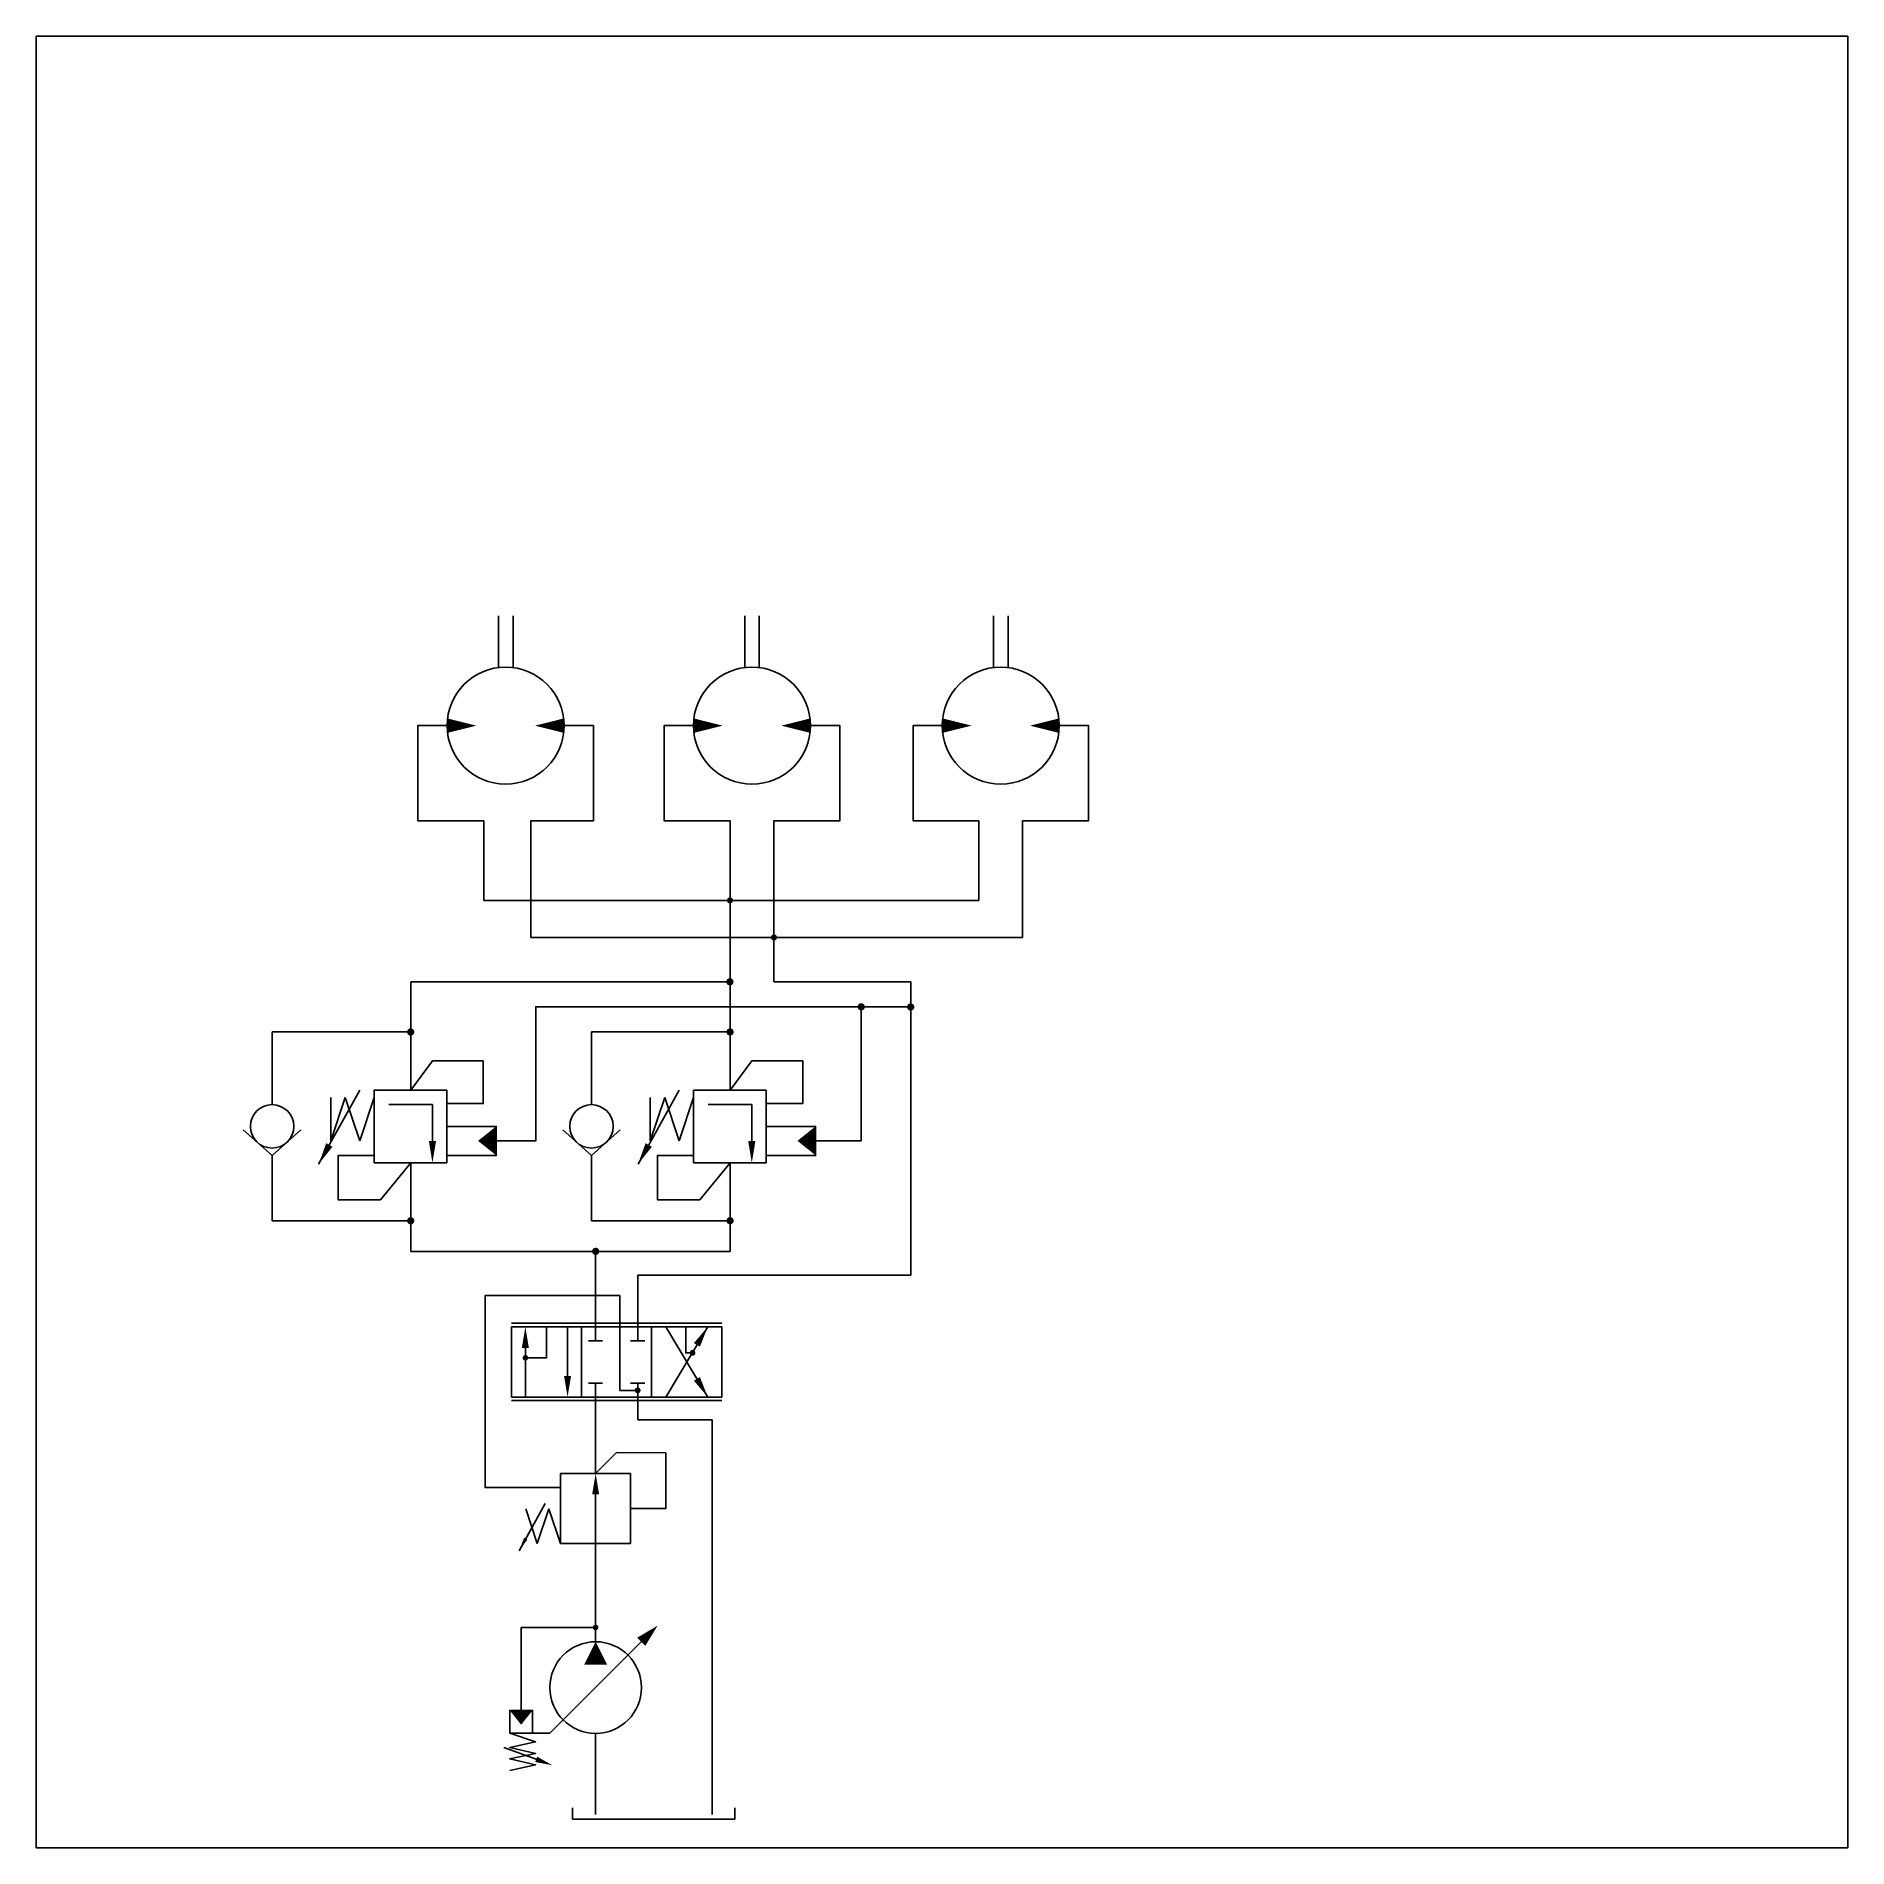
# Paper-space layout 'circuitB' of a CAD drawing. Header units: inches. Extents: x 2 to 12, y 0.1 to 10.1.
import ezdxf
from ezdxf.lldxf.tags import DXFTag

# ---------------------------------------------------------------- set-up
doc = ezdxf.new("R2010")
doc.units = ezdxf.units.IN
doc.header["$LTSCALE"] = 0.25
doc.header["$MEASUREMENT"] = 0
tags = doc.linetypes.add('HIDDEN', pattern=[0.375, 0.25, -0.125]).pattern_tags.tags
tags[6:7] = [DXFTag(74, 4), DXFTag(75, 0), DXFTag(340, '0'), DXFTag(46, 1.0), DXFTag(50, 0.0), DXFTag(44, 0.0), DXFTag(45, 0.0)]
tags[4:5] = [DXFTag(74, 4), DXFTag(75, 0), DXFTag(340, '0'), DXFTag(46, 1.0), DXFTag(50, 0.0), DXFTag(44, 0.0), DXFTag(45, 0.0)]
tags = doc.linetypes.add('HIDDEN4', pattern=[0.09375, 0.0625, -0.03125]).pattern_tags.tags
tags[6:7] = [DXFTag(74, 4), DXFTag(75, 0), DXFTag(340, '0'), DXFTag(46, 1.0), DXFTag(50, 0.0), DXFTag(44, 0.0), DXFTag(45, 0.0)]
tags[4:5] = [DXFTag(74, 4), DXFTag(75, 0), DXFTag(340, '0'), DXFTag(46, 1.0), DXFTag(50, 0.0), DXFTag(44, 0.0), DXFTag(45, 0.0)]

psp = doc.layouts.new('circuitB')

# ---------------------------------------------------------------- linework, layer by layer
for p, q in [((5.795, 5.331), (5.795, 5.771)), ((7.168, 5.331), (7.168, 5.771)), ((4.435, 5.331), (4.435, 5.529)), ((5.795, 5.331), (4.435, 5.331)), ((7.168, 5.331), (5.795, 5.331)), ((5.795, 4.882), (5.795, 5.322)), ((6.037, 5.126), (4.696, 5.126)), ((6.037, 4.882), (6.037, 5.126)), ((7.41, 5.126), (6.046, 5.127)), ((4.032, 4.882), (5.795, 4.882)), ((6.793, 4.882), (6.037, 4.882)), ((3.267, 4.605), (4.032, 4.605)), ((5.03, 4.605), (5.795, 4.605)), ((3.751, 4.284), (3.524, 3.876)), ((3.671, 4.244), (3.591, 4.004)), ((3.591, 4.004), (3.591, 4.244)), ((3.751, 4.004), (3.671, 4.244)), ((3.831, 4.244), (3.751, 4.004)), ((4.232, 4.284), (3.831, 4.284)), ((3.831, 4.284), (3.831, 3.883)), ((4.232, 3.883), (4.232, 4.284)), ((5.514, 4.284), (5.287, 3.876)), ((5.434, 4.244), (5.354, 4.004)), ((5.354, 4.004), (5.354, 4.244)), ((5.514, 4.004), (5.434, 4.244)), ((5.594, 4.244), (5.514, 4.004)), ((5.995, 4.284), (5.594, 4.284)), ((5.594, 4.284), (5.594, 3.883)), ((5.995, 3.883), (5.995, 4.284)), ((3.831, 3.883), (4.232, 3.883)), ((5.594, 3.883), (5.995, 3.883)), ((3.267, 3.563), (4.032, 3.563)), ((5.03, 3.563), (5.795, 3.563)), ((5.795, 3.394), (4.032, 3.394)), ((5.053, 2.977), (5.053, 3.394)), ((5.285, 2.977), (5.285, 3.263)), ((5.285, 3.263), (6.793, 3.263)), ((4.588, 2.997), (5.75, 2.997)), ((4.588, 2.977), (4.588, 2.59)), ((4.975, 2.977), (4.588, 2.977)), ((4.975, 2.977), (4.975, 2.59)), ((5.362, 2.977), (4.975, 2.977)), ((4.975, 2.59), (4.975, 2.977)), ((5.362, 2.59), (5.362, 2.977)), ((5.362, 2.977), (5.362, 2.59)), ((5.75, 2.977), (5.362, 2.977)), ((5.362, 2.59), (5.362, 2.977)), ((5.44, 2.59), (5.672, 2.977)), ((5.44, 2.977), (5.672, 2.59)), ((5.75, 2.59), (5.75, 2.977)), ((4.588, 2.59), (4.975, 2.59)), ((4.588, 2.571), (5.75, 2.571)), ((4.975, 2.59), (5.362, 2.59)), ((5.053, 2.168), (5.053, 2.59)), ((5.285, 2.59), (5.285, 2.464)), ((5.362, 2.59), (5.75, 2.59)), ((5.285, 2.464), (5.696, 2.464)), ((5.696, 2.464), (5.696, 0.285)), ((4.859, 1.781), (4.859, 2.168)), ((4.859, 2.168), (5.246, 2.168)), ((5.246, 2.168), (5.246, 1.781)), ((4.775, 2.002), (4.63, 1.74)), ((4.731, 1.781), (4.667, 1.973)), ((4.795, 1.973), (4.731, 1.781)), ((4.859, 1.781), (4.795, 1.973)), ((5.246, 1.781), (4.859, 1.781)), ((5.053, 1.318), (5.053, 1.781)), ((4.926, 0.323), (4.926, 0.26)), ((5.821, 0.26), (5.821, 0.323)), ((4.926, 0.26), (5.821, 0.26))]:
    psp.add_line(p, q)
psp.add_lwpolyline([(1.965, 0.102), (11.965, 0.102), (11.965, 10.102), (1.965, 10.102)], close=True)
for points in [[(4.516, 6.617), (4.516, 6.902)], [(4.597, 6.617), (4.597, 6.902)], [(5.876, 6.617), (5.876, 6.902)], [(5.956, 6.617), (5.956, 6.902)], [(7.249, 6.617), (7.249, 6.902)], [(7.33, 6.617), (7.33, 6.902)], [(4.435, 5.529), (4.435, 5.771), (4.071, 5.771), (4.071, 6.296), (4.233, 6.296)], [(4.696, 5.126), (4.696, 5.771), (5.041, 5.771), (5.041, 6.296), (4.879, 6.296)], [(5.795, 5.771), (5.431, 5.771), (5.431, 6.296), (5.593, 6.296)], [(6.037, 5.126), (6.037, 5.771), (6.401, 5.771), (6.401, 6.296), (6.239, 6.296)], [(7.168, 5.771), (6.805, 5.771), (6.805, 6.296), (6.966, 6.296)], [(7.41, 5.126), (7.41, 5.771), (7.774, 5.771), (7.774, 6.296), (7.612, 6.296)], [(4.032, 4.605), (4.032, 4.882)], [(5.795, 4.605), (5.795, 4.882)], [(6.793, 4.882), (6.793, 3.263)], [(3.267, 4.204), (3.267, 4.605)], [(4.022, 4.605), (4.032, 4.605)], [(4.032, 4.284), (4.032, 4.605)], [(5.03, 4.204), (5.03, 4.605)], [(5.785, 4.605), (5.795, 4.605)], [(5.795, 4.284), (5.795, 4.605)], [(4.152, 4.004), (4.152, 4.204), (3.912, 4.204)], [(5.915, 4.004), (5.915, 4.204), (5.675, 4.204)], [(3.267, 3.923), (3.108, 4.064)], [(3.267, 3.923), (3.426, 4.064)], [(4.232, 3.923), (4.504, 3.923), (4.504, 4.084), (4.232, 4.084)], [(5.03, 3.923), (4.871, 4.064)], [(5.03, 3.923), (5.189, 4.064)], [(5.995, 3.923), (6.267, 3.923), (6.267, 4.084), (5.995, 4.084)], [(3.267, 3.923), (3.267, 3.563)], [(5.03, 3.923), (5.03, 3.563)], [(4.032, 3.883), (4.032, 3.563)], [(5.795, 3.883), (5.795, 3.563)], [(4.022, 3.563), (4.032, 3.563)], [(4.032, 3.394), (4.032, 3.563)], [(5.785, 3.563), (5.795, 3.563)], [(5.795, 3.394), (5.795, 3.563)], [(4.898, 2.706), (4.898, 2.977)], [(5.053, 2.977), (5.053, 2.9)], [(5.285, 2.977), (5.285, 2.9)], [(4.665, 2.861), (4.665, 2.59)], [(5.014, 2.9), (5.091, 2.9)], [(5.246, 2.9), (5.324, 2.9)], [(5.014, 2.667), (5.091, 2.667)], [(5.053, 2.59), (5.053, 2.667)], [(5.246, 2.667), (5.324, 2.667)], [(5.285, 2.59), (5.285, 2.667)], [(5.053, 2.052), (5.053, 1.781)], [(5.053, 1.239), (5.053, 1.318)], [(4.579, 0.734), (4.8, 0.734), (5.053, 0.986), (5.305, 1.239)], [(4.705, 0.734), (4.705, 0.86), (4.579, 0.86), (4.579, 0.734)], [(4.579, 0.734), (4.721, 0.686), (4.579, 0.655), (4.721, 0.623), (4.579, 0.592), (4.721, 0.56), (4.579, 0.528)], [(5.053, 0.734), (5.053, 0.576)], [(4.725, 0.59), (4.547, 0.655)], [(5.053, 0.576), (5.053, 0.285)]]:
    psp.add_lwpolyline(points)
for points in [[(4.395, 6.296, 0, 0.0808, 0), (4.233, 6.296, 0.0808, 0.0808, 0)], [(4.718, 6.296, 0, 0.0808, 0), (4.879, 6.296, 0.0808, 0.0808, 0)], [(5.754, 6.296, 0, 0.0808, 0), (5.593, 6.296, 0.0808, 0.0808, 0)], [(6.078, 6.296, 0, 0.0808, 0), (6.239, 6.296, 0.0808, 0.0808, 0)], [(7.128, 6.296, 0, 0.0808, 0), (6.966, 6.296, 0.0808, 0.0808, 0)], [(7.451, 6.296, 0, 0.0808, 0), (7.612, 6.296, 0.0808, 0.0808, 0)], [(3.524, 3.876, 0, 0.0401, 0), (3.583, 3.981, 0.0401, 0.0401, 0)], [(4.152, 3.883, 0, 0.0401, 0), (4.152, 4.004, 0.0401, 0.0401, 0)], [(4.504, 4.004, 0.16, 0, 0), (4.404, 4.004, 0, 0, 0)], [(5.287, 3.876, 0, 0.0401, 0), (5.346, 3.981, 0.0401, 0.0401, 0)], [(5.915, 3.883, 0, 0.0401, 0), (5.915, 4.004, 0.0401, 0.0401, 0)], [(6.267, 4.004, 0.16, 0, 0), (6.167, 4.004, 0, 0, 0)], [(4.665, 2.977, 0, 0.0387, 0), (4.665, 2.861, 0.0387, 0.0387, 0)], [(5.672, 2.977, 0, 0.0387, 0), (5.612, 2.878, 0.0387, 0.0387, 0)], [(4.898, 2.59, 0, 0.0387, 0), (4.898, 2.706, 0.0387, 0.0387, 0)], [(5.672, 2.59, 0, 0.0387, 0), (5.612, 2.69, 0.0387, 0.0387, 0)], [(5.053, 2.168, 0, 0.0387, 0), (5.053, 2.052, 0.0387, 0.0387, 0)], [(4.63, 1.74, 0, 0.0205, 0), (4.667, 1.808, 0.0205, 0.0205, 0)], [(5.053, 1.113, 0.126, 0, 0), (5.053, 1.239, 0, 0, 0)], [(5.305, 1.239, 0.0632, 0, 0), (5.395, 1.328, 0, 0, 0)], [(4.642, 0.86, 0.126, 0, 0), (4.642, 0.781, 0, 0, 0)], [(4.814, 0.557, 0, 0.0316, 0), (4.725, 0.59, 0.0316, 0.0316, 0)]]:
    psp.add_lwpolyline(points, format="xyseb")
for points, const_width in [([(5.786, 5.331, 1), (5.803, 5.331, 1)], 0.0165), ([(6.029, 5.127, 1), (6.046, 5.127, 1)], 0.0165), ([(5.784, 4.882, 1), (5.804, 4.882, 1)], 0.02), ([(6.782, 4.743, 1), (6.802, 4.743, 1)], 0.02), ([(4.022, 4.605, 1), (4.042, 4.605, 1)], 0.02), ([(5.785, 4.605, 1), (5.805, 4.605, 1)], 0.02), ([(4.022, 3.563, 1), (4.042, 3.563, 1)], 0.02), ([(5.785, 3.563, 1), (5.805, 3.563, 1)], 0.02), ([(5.043, 3.394, 1), (5.063, 3.394, 1)], 0.02), ([(4.658, 2.806, 1), (4.673, 2.806, 1)], 0.0158), ([(5.58, 2.834, 1), (5.596, 2.834, 1)], 0.0158), ([(5.277, 2.627, 1), (5.293, 2.627, 1)], 0.0158), ([(5.045, 1.318, 1), (5.06, 1.318, 1)], 0.0158)]:
    psp.add_lwpolyline(points, format="xyb", close=True, dxfattribs=dict(const_width=const_width))
at = {"color": 1, "linetype": 'HIDDEN'}
for points in [[(4.504, 4.004), (4.722, 4.004), (4.722, 4.744), (6.793, 4.744)], [(6.267, 4.004), (6.518, 4.004), (6.518, 4.744)], [(4.859, 2.09), (4.443, 2.09), (4.443, 3.15), (5.186, 3.15), (5.187, 2.626), (5.287, 2.626)], [(4.681, 2.806), (4.781, 2.806), (4.781, 2.977)], [(5.55, 2.977), (5.55, 2.833), (5.572, 2.833)], [(5.053, 1.318), (4.642, 1.318), (4.642, 0.86)]]:
    psp.add_lwpolyline(points, dxfattribs=at)
at = {"color": 242, "true_color": 0xcd2027, "const_width": 0.02}
psp.add_lwpolyline([(6.509, 4.744, 1), (6.529, 4.744, 1)], format="xyb", close=True, dxfattribs=at)
at = {"color": 1, "linetype": 'HIDDEN4', "ltscale": 5, "flags": 128}
for points in [[(4.032, 4.284), (4.152, 4.445), (4.433, 4.445), (4.433, 4.21), (4.232, 4.21)], [(5.795, 4.284), (5.915, 4.445), (6.196, 4.445), (6.196, 4.21), (5.995, 4.21)], [(4.032, 3.883), (3.865, 3.679), (3.631, 3.679), (3.631, 3.923), (3.831, 3.923)], [(5.795, 3.883), (5.628, 3.679), (5.394, 3.679), (5.394, 3.923), (5.594, 3.923)], [(5.053, 2.168), (5.169, 2.284), (5.44, 2.281), (5.44, 1.974), (5.246, 1.974)]]:
    psp.add_lwpolyline(points, dxfattribs=at)
for centre, radius in [((4.556, 6.296), 0.323), ((5.916, 6.296), 0.323), ((7.289, 6.296), 0.323), ((3.267, 4.084), 0.12), ((5.03, 4.084), 0.12), ((5.053, 0.986), 0.253)]:
    psp.add_circle(centre, radius)

doc.saveas('drawing.dxf')
